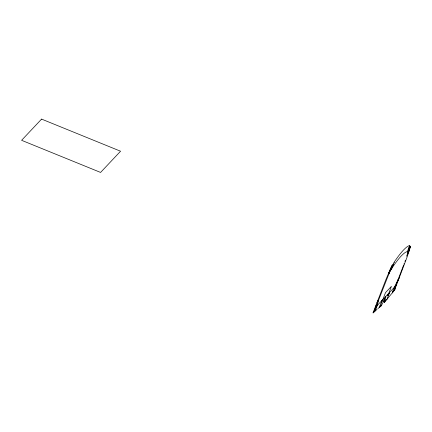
<?xml version="1.0" encoding="UTF-8"?>
<svg xmlns="http://www.w3.org/2000/svg" width="432" height="432" viewBox="0 0 432 432"><rect width="100%" height="100%" fill="white"/><g stroke="black" fill="none" stroke-linecap="round" stroke-linejoin="round"><path stroke-width="0.65" d="M409.644 248.103L410.4 246.186L409.493 246.289L407.376 251.564L408.056 251.602L408.656 250.344M408.667 250.306L408.677 250.004M408.856 249.874L408.866 249.572M409.045 249.437L409.055 249.134M409.234 249.005L409.244 248.702M409.423 248.567L409.433 248.265M409.612 248.135L409.622 247.833L409.444 248.206M377.082 302.594L377.298 302.054L377.109 302.594M376.396 307.39L376.639 306.86M381.11 303.318L381.305 302.767M381.321 302.816L381.186 303.021M381.127 304.943L381.24 304.614M389.092 273.11L389.308 272.57L389.124 273.105M392.996 264.967L393.212 264.427M393.228 264.481L393.017 264.983M387.596 295.499L387.817 294.959M393.001 291.281L393.244 290.752M396.106 285.671L396.355 285.147L396.144 285.665M398.056 280.368L398.25 279.812M398.266 279.866L398.131 280.066M408.937 248.044L409.099 247.763M384.431 302.351L384.188 302.643L384.934 300.456M410.265 246.764L410.368 246.337L410.033 247.644M410.206 247.012L409.93 248.038L410.022 247.698M390.901 268.904L391.522 267.511M391.117 268.202L391.954 266.117M390.933 268.893L391.306 268.207M391.543 267.527L391.419 267.845M408.062 251.575L407.522 253.471M388.903 293.798L388.055 294.894L388.579 293.436L383.157 299.192L382.574 300.71M408.683 249.966L408.829 249.599M409.034 249.485L408.899 249.82M409.061 249.097L409.212 248.729M409.412 248.616L409.271 248.962M394.173 262.381L394.049 262.683M374.161 311.321L374.312 310.959M374.209 311.391L373.61 312.433M374.501 310.43L374.647 310.068M374.836 309.544L374.987 309.177M375.035 309.436L374.668 310.036M375.376 308.551L375.241 308.88M381.85 301.487L382.385 300.013L375.937 306.855L375.581 307.994M384.426 299.894L384.577 299.527M384.626 299.786L384.259 300.386M384.966 298.901L384.836 299.219M385.301 298.01L385.166 298.345M385.582 297.076L385.868 296.314M385.63 297.146L385.501 297.464M388.276 294.635L391.424 286.351L385.484 292.653L382.32 300.98M394.184 289.802L394.335 289.435M394.524 288.911L394.675 288.544M394.378 289.721L394.243 290.039M394.859 288.02L395.01 287.658M395.199 287.134L403.402 265.637M395.399 287.026L395.269 287.35M409.898 248.152L409.768 248.594M409.844 248.346L409.433 249.75M409.736 248.708L409.606 249.167M409.574 249.28L409.466 249.631M409.396 249.869L409.255 250.333M409.325 250.112L409.077 250.922M409.185 250.571L409.039 251.041M390.177 271.075L392.256 267.613L394 262.732L391.948 266.128M409.001 251.159L407.047 254.999M391.316 268.261L390.668 270A243.113 23.047 -67.9 0 1 408.078 251.521M406.976 255.236L406.642 256.273M408.866 251.597L407.992 254.318A43.065 4.082 -67.9 0 1 406.852 257.688L394.546 290.153M405.319 260.237L405.216 260.523M405.016 261.106L404.908 261.414M394.189 262.31L394.335 261.911A249.637 23.668 -67.9 0 1 409.757 245.533L409.493 246.289M403.947 264.136L404.12 263.65M403.591 265.124L403.466 265.464M375.338 307.562L375.446 307.46M398.531 279.677L398.558 279.612M373.399 312.622L373.086 312.898L373.415 312.017M373.086 312.898L374.56 308.929M374.382 309.404L375.721 305.824M375.97 306.774L388.73 274.347M375.602 306.131L385.69 280.157A43.065 4.082 -67.9 0 1 387.31 276.275L389.275 271.706M389.232 272.279L389.178 272.252M374.117 311.974L375.257 310.948L377.363 305.343L378.47 300.1L377.471 301.158M382.055 300.359L379.436 307.265C382.525 305.894 381.991 302.022 384.907 300.445M383.87 301.574L384.237 300.418M388.903 293.787L389.345 292.621L395.793 285.779M389.675 292.27L387.056 299.176L384.188 302.643M377.681 301.838L377.654 301.903M383.81 300.737L383.902 300.683M385.052 299.446L385.009 299.554M387.25 298.112L387.342 298.053M394.983 289.386L394.481 290.234M374.085 310.927L374.166 310.889M392.359 266.738L392.278 267.062M408.137 250.004L408.197 250.015M385.857 297.146L385.879 297.259M387.704 295.186L387.634 295.493M409.055 247.709L408.974 248.038M388.627 273.197L388.886 272.597M388.719 274.385L388.908 273.937M388.903 273.953L389.086 273.532M389.016 272.3L389.664 270.815M389.405 271.409L390.56 268.812M389.194 273.289L389.421 272.77M389.399 272.819L389.588 272.387M389.799 270.508L390.074 269.903M389.777 271.966L389.983 271.512M390.139 269.746L390.344 269.298M389.961 271.55L390.188 271.053M390.409 269.147L391.435 266.9M390.857 268.164L390.712 268.472M390.998 267.856L391.203 267.403M391.241 267.327L391.63 266.485M391.554 266.652L391.786 266.161M391.732 266.274L391.997 265.718M391.802 266.123L391.959 265.799M381.861 301.466L382.531 300.742M394.141 290.174L393.098 291.892M393.044 291.26L393.217 290.741M385.252 297.751L385.306 297.95M394.589 289.138L394.524 288.959M375.322 308.291L375.376 308.491M384.912 298.642L384.966 298.841M394.924 288.257L394.864 288.068M376.612 306.85L376.423 307.395M385.403 301.174L385.889 300.58M386.78 299.5L393.703 291.168M393.844 290.995L394.227 290.542M392.612 292.475L392.224 292.934L394.367 287.291L398.439 278.905L399.438 277.841M374.501 310.478L374.701 310.268L374.333 310.927M373.507 312.53L373.874 312.196M375.257 310.948L377.066 309.355M377.892 308.626L380.77 306.088M381.375 305.554L381.758 305.219M380.867 306.002L381.164 305.743M388.562 273.343L388.589 274.676M375.43 309.922L375.613 309.452L375.435 309.895M380.133 305.807L380.349 305.278L380.138 305.78M382.768 300.613L382.984 300.083L382.768 300.613M384.61 298.658L384.793 298.188L384.61 298.658M385.954 299.808L386.176 299.279L385.954 299.808M388.136 295.812L388.314 295.358L388.141 295.785M393.968 288.722L394.189 288.193L393.973 288.695M394.778 289.111L394.994 288.581L394.778 289.1M407.754 253.287L407.975 252.758L407.765 253.26M408.515 251.894L408.704 251.413L408.515 251.883M41.575 119.102L21.6 140.308L100.58 172.433L120.56 151.227L41.575 119.102"/></g></svg>
